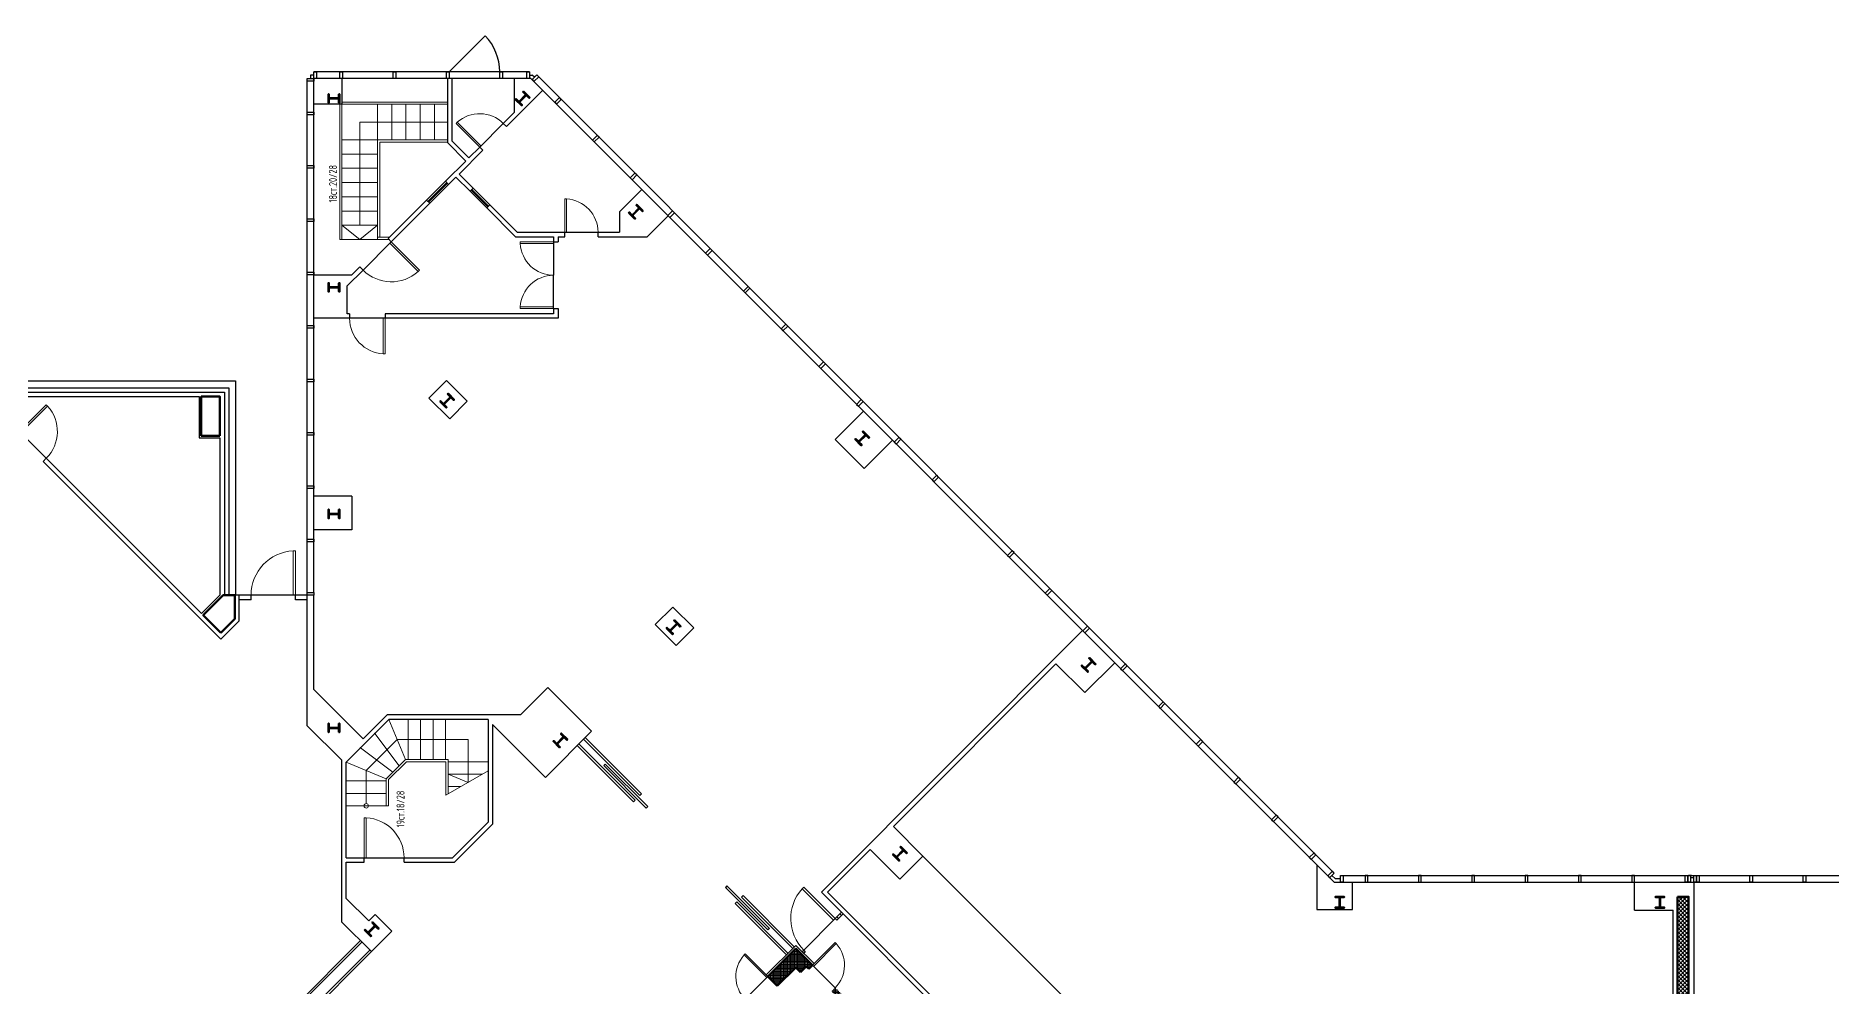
# Model space of a CAD drawing. Header units: inches. Extents: x 44 to 12324, y 8 to 5939.
# Drawn here: x 2120 to 6157, y 3804 to 5939 of the extents above; entities that cross this region are included whole.
import ezdxf

# ---------------------------------------------------------------- set-up
doc = ezdxf.new("R2010")
doc.units = ezdxf.units.IN
doc.header["$MEASUREMENT"] = 0
for name, color, linetype, lineweight in [('0Constr', 2, 'Continuous', 53), ('0Gipskarton', 93, 'Continuous', 30), ('0Hatch', 8, 'Continuous', 18), ('0Izgl', 4, 'Continuous', 20), ('0Raz', 1, 'Continuous', 25), ('0Vitrini', 122, 'Continuous', 25), ('0Vrati', 221, 'Continuous', 18), ('DOOR', 4, 'Continuous', 18), ('DOOR-HIDE', 1, 'Continuous', 25)]:
    doc.layers.add(name, color=color, linetype=linetype, lineweight=lineweight)
doc.layers.add('0Text', color=120, linetype='Continuous')
doc.styles.add('simplex', font='simplex.shx', dxfattribs={"width": 0.7})

# ---------------------------------------------------------------- blocks, each defined once
blk = doc.blocks.new('T1')
blk.add_lwpolyline([(0.6, 15.5), (0.6, -15.5, 0.414214), (3.3, -18.1), (15.5, -18.1), (15.5, -20), (-15.5, -20), (-15.5, -18.1), (-3.3, -18.1, 0.414214), (-0.6, -15.5), (-0.6, 15.5, 0.414214), (-3.3, 18.1), (-15.5, 18.1), (-15.5, 20), (15.5, 20), (15.5, 18.1), (3.3, 18.1, 0.414214)], format="xyb", close=True)
blk = doc.blocks.new('dl')
at = {"layer": 'DOOR', "color": 33}
for p, q in [((-0.05, 1), (-0.05, 0)), ((-0.05, 1), (0, 1)), ((0, 1), (0, 0)), ((0, 0), (-0.05, 0))]:
    blk.add_line(p, q, dxfattribs=at)
at = {"layer": 'DOOR'}
blk.add_arc((0.002, -0.001), 1.002, 92.9928, 179.9448, dxfattribs=at)
at = {"layer": 'DOOR-HIDE'}
blk.add_line((0, 0), (-1, 0), dxfattribs=at)

msp = doc.modelspace()

# ---------------------------------------------------------------- hatches: boundary and pattern name
at = {"layer": '0Hatch'}
h = msp.add_hatch(dxfattribs=at)
h.set_pattern_fill('ANSI37', color=0, scale=2, style=0)
h.set_pattern_definition([(45, (-6523.9, 5297.509), (-4.490128, 4.490128), []), (135, (-6523.9, 5297.509), (-4.490128, -4.490128), [])])
h.paths.add_polyline_path([(5812, 2419.8), (5837, 2419.8), (5837, 2584.3), (5812, 2584.3), (5812, 2574.3)])
h.paths.add_polyline_path([(5812, 2855.3), (5837, 2855.3), (5837, 3044.8), (5812, 3044.8)])
h.paths.add_polyline_path([(5837, 4004.8), (5812, 4004.8), (5812, 3379.8), (5837, 3379.8)])
h = msp.add_hatch(dxfattribs=at)
h.set_pattern_fill('ANSI37', color=0, angle=45, style=0)
h.set_pattern_definition([(90, (-6523.9, 5297.509), (-3.175, 7e-16), []), (180, (-6523.9, 5297.509), (-7e-16, -3.175), [])])
h.paths.add_polyline_path([(4000.4, 3041.5), (4021.6, 3020.2), (4119.2, 3117.8), (4098, 3139)])
h.paths.add_polyline_path([(3912, 3459.4), (3921.2, 3468.6), (3926.9, 3462.9), (3935.3, 3471.4), (3762.1, 3644.6), (3753.6, 3636.1), (3759.3, 3630.5), (3750.1, 3621.3)], flags=17)
h.paths.add_polyline_path([(4064, 3611.4), (4076.8, 3624.1), (4082.4, 3618.5), (4090.9, 3626.9), (3917.7, 3800.2), (3909.2, 3791.7), (3914.8, 3786), (3902.1, 3773.3)])
h.paths.add_polyline_path([(3766.3, 3825.6), (3787.6, 3804.4), (3829.3, 3846.1), (3839.9, 3835.5), (3852.6, 3848.3), (3858.3, 3842.6), (3866.8, 3851.1), (3829.3, 3888.6)])
h.paths.add_polyline_path([(3736.7, 3753.5), (3715.4, 3774.7), (3342.8, 3402.1), (3534.4, 3210.5), (3555.6, 3231.7), (3385.2, 3402.1), (3475.7, 3492.6), (3783.3, 3185), (3692.8, 3094.5), (3606.5, 3180.8), (3585.3, 3159.5), (3873.1, 2871.8), (3939.6, 2938.2), (3918.4, 2959.4), (3873.1, 2914.2), (3714, 3073.3), (4076.1, 3435.3), (4063.3, 3448), (4070.1, 3454.8), (4061.6, 3463.2), (4002.5, 3404.2), (3986.3, 3420.5), (3977.8, 3412), (3983.4, 3406.3), (3974.2, 3397.1), (3984.8, 3386.5), (3801, 3202.7), (3493.4, 3510.3), (3677.3, 3694.1), (3687.9, 3683.5), (3697.1, 3692.7), (3702.7, 3687), (3711.2, 3695.5), (3694.9, 3711.8)])
h.paths.add_polyline_path([(4294.2, 3423.6), (4273, 3402.4), (4317.2, 3358.2), (4180, 3221.1), (4201.2, 3199.8), (4359.6, 3358.2)])
h.paths.add_polyline_path([(4202.3, 3473.1), (4223.5, 3494.4), (4141.8, 3576), (4133.3, 3567.5), (4139, 3561.9), (4126.3, 3549.2), (4136.9, 3538.6), (4119.5, 3521.2), (4128, 3512.7), (4134.8, 3519.5), (4147.5, 3506.7), (4158.1, 3517.3)])

# ---------------------------------------------------------------- linework, layer by layer
at = {"layer": '0Constr', "color": 0}
for p, q in [((3766.3, 3825.6), (3829.3, 3888.6)), ((3829.3, 3888.6), (3866.8, 3851.1)), ((3787.6, 3804.4), (3829.3, 3846.1)), ((3829.3, 3846.1), (3839.9, 3835.5)), ((3839.9, 3835.5), (3852.6, 3848.3)), ((3858.3, 3842.6), (3852.6, 3848.3)), ((3858.3, 3842.6), (3866.8, 3851.1)), ((3766.3, 3825.6), (3787.6, 3804.4))]:
    msp.add_line(p, q, dxfattribs=at)
for points in [[(2534, 5040.7), (2492, 5040.7), (2492, 5128.7), (2534, 5128.7)], [(2536.1, 4597.7), (2496.4, 4637.4), (2541.1, 4682.1), (2567.5, 4682.1), (2567.5, 4629.2)], [(5812, 4004.8), (5812, 3379.8), (5837, 3379.8), (5837, 4004.8)]]:
    msp.add_lwpolyline(points, close=True, dxfattribs=at)
at = {"layer": '0Gipskarton', "color": 0}
for p, q in [((2808.5, 5843.5), (2808.5, 5785.5)), ((3045.5, 5843.5), (3045.5, 5699.3)), ((3055.5, 5843.5), (3055.5, 5703.5)), ((3178.3, 5735.4), (3259.9, 5817)), ((3195.5, 5843.5), (3195.5, 5766.8)), ((2808.5, 5785.5), (2745.5, 5785.5)), ((3171.2, 5742.4), (3195.5, 5766.8)), ((3171.2, 5742.4), (3178.3, 5735.4)), ((3045.5, 5699.3), (3086.8, 5658)), ((3055.5, 5703.5), (3093.9, 5665.1)), ((3041.4, 5612.6), (3086.8, 5658)), ((3071.8, 5628.8), (3125.3, 5682.3)), ((3093.9, 5665.1), (3118.2, 5689.4)), ((3118.2, 5689.4), (3125.3, 5682.3)), ((3048.4, 5605.5), (3041.4, 5612.6)), ((3048.4, 5605.5), (3064.7, 5621.8)), ((3064.7, 5621.8), (3048.4, 5605.5)), ((3096.5, 5589.9), (3064.7, 5621.8)), ((3103.6, 5597), (3071.8, 5628.8)), ((3103.6, 5597), (3096.5, 5589.9)), ((3483.2, 5593.7), (3433, 5543.5)), ((2912.5, 5483.7), (2998.9, 5570.1)), ((2919.5, 5476.6), (3006, 5563.1)), ((3006, 5563.1), (2998.9, 5570.1)), ((3141.1, 5559.5), (3134, 5552.5)), ((3198.5, 5487.9), (3134, 5552.5)), ((3202.7, 5497.9), (3141.1, 5559.5)), ((3433, 5543.5), (3433, 5497.9)), ((3541.9, 5535), (3494.8, 5487.9)), ((3202.7, 5497.9), (3309.5, 5497.9)), ((3309.5, 5487.9), (3309.5, 5497.9)), ((3384.5, 5497.9), (3433, 5497.9)), ((3384.5, 5487.9), (3384.5, 5497.9)), ((2919.5, 5476.6), (2912.5, 5483.7)), ((3198.5, 5487.9), (3284.5, 5487.9)), ((3284.5, 5487.9), (3284.5, 5476.4)), ((3284.5, 5476.4), (3294.5, 5476.4)), ((3294.5, 5487.9), (3309.5, 5487.9)), ((3294.5, 5487.9), (3294.5, 5476.4)), ((3384.5, 5487.9), (3494.8, 5487.9)), ((2820.5, 5377.6), (2855.9, 5413)), ((2830.9, 5402.1), (2848.8, 5420)), ((2855.9, 5413), (2848.8, 5420)), ((2745.5, 5402.1), (2830.9, 5402.1)), ((2820.5, 5314.9), (2820.5, 5377.6)), ((2810.5, 5304.9), (2745.5, 5304.9)), ((2825.5, 5304.9), (2810.5, 5304.9)), ((2825.5, 5314.9), (2820.5, 5314.9)), ((2825.5, 5314.9), (2825.5, 5304.9)), ((3284.5, 5314.9), (2905.5, 5314.9)), ((2905.5, 5314.9), (2905.5, 5304.9)), ((3294.5, 5304.9), (2905.5, 5304.9)), ((3284.5, 5326.4), (3284.5, 5314.9)), ((3284.5, 5326.4), (3294.5, 5326.4)), ((3294.5, 5326.4), (3294.5, 5304.9)), ((2080, 5128.7), (2487, 5128.7)), ((2090, 5138.7), (2544, 5138.7)), ((2487, 5128.7), (2487, 5035.7)), ((2544, 5138.7), (2544, 4682.1)), ((3043.7, 5164.9), (3004.1, 5125.3)), ((3043.7, 5164.9), (3090.4, 5118.2)), ((3004.1, 5125.3), (3050.8, 5078.6)), ((3090.4, 5118.2), (3050.8, 5078.6)), ((3981.3, 5095.6), (3917.7, 5032)), ((2487, 5035.7), (2534, 5035.7)), ((2534, 5035.7), (2534, 4682.1)), ((3917.7, 5032), (3982.7, 4966.9)), ((4046.4, 5030.5), (3982.7, 4966.9)), ((2136.6, 4983.1), (2143.6, 4990.1)), ((2536.1, 4583.6), (2136.6, 4983.1)), ((2492.8, 4640.9), (2143.6, 4990.1)), ((2830.5, 4905.1), (2745.5, 4905.1)), ((2830.5, 4905.1), (2830.5, 4829.1)), ((2830.5, 4829.1), (2745.5, 4829.1)), ((2492.8, 4640.9), (2534, 4682.1)), ((2577.5, 4682.1), (2544, 4682.1)), ((2577.5, 4625), (2577.5, 4682.1)), ((2730.5, 4389.1), (2730.5, 4682.1)), ((2745.5, 4470.2), (2745.5, 4682.1)), ((3552.8, 4655.8), (3513.2, 4616.2)), ((3552.8, 4655.8), (3599.5, 4609.1)), ((2536.1, 4583.6), (2577.5, 4625)), ((3513.2, 4616.2), (3559.9, 4569.5)), ((3599.5, 4609.1), (3559.9, 4569.5)), ((4474.2, 4602.7), (3886.6, 4015.1)), ((4414.1, 4528.5), (4048.5, 4162.9)), ((4479.1, 4463.4), (4414.1, 4528.5)), ((4546.3, 4530.6), (4479.1, 4463.4)), ((2745.5, 4470.2), (2856.3, 4359.5)), ((3209.9, 4413.2), (3271.4, 4474.8)), ((3271.4, 4474.8), (3369.7, 4376.5)), ((2914.2, 4403.2), (2818.2, 4307.3)), ((2910, 4413.2), (2856.3, 4359.5)), ((3209.9, 4413.2), (2910, 4413.2)), ((3137.4, 4403.2), (3137.4, 4172.4)), ((2808.2, 4311.4), (2730.5, 4389.1)), ((3266.1, 4272.9), (3147.4, 4391.7)), ((3147.4, 4391.7), (3147.4, 4168.2)), ((3369.7, 4376.5), (3266.1, 4272.9)), ((2808.2, 3948), (2808.2, 4311.4)), ((2818.2, 4092.3), (2818.2, 4307.3)), ((3137.4, 4172.4), (3057.3, 4092.3)), ((3147.4, 4168.2), (3061.4, 4082.3)), ((4115.1, 4096.3), (4048.5, 4162.9)), ((2818.2, 4092.3), (2858.2, 4092.3)), ((2818.2, 4001), (2818.2, 4082.3)), ((2818.2, 4082.3), (2858.2, 4082.3)), ((2858.2, 4082.3), (2858.2, 4092.3)), ((2948.2, 4092.3), (3057.3, 4092.3)), ((2948.2, 4082.3), (2948.2, 4092.3)), ((2948.2, 4082.3), (3061.4, 4082.3)), ((3996.2, 4110.6), (3900.7, 4015.1)), ((4062.8, 4044), (3996.2, 4110.6)), ((4062.8, 4044), (4115.1, 4096.3)), ((5001, 4076), (5001, 3975.9)), ((5081, 3975.9), (5081, 4037.3)), ((5715.5, 3974.8), (5715.5, 4037.3)), ((5849, 4037.3), (5849, 3445.3)), ((2868.7, 3950.5), (2818.2, 4001)), ((4350.6, 3551.1), (3886.6, 4015.1)), ((4350.6, 3565.3), (3900.7, 4015.1)), ((2882.9, 3964.6), (2868.7, 3950.5)), ((2920.3, 3927.2), (2882.9, 3964.6)), ((5001, 3975.9), (5081, 3975.9)), ((5715.5, 3974.8), (5802, 3974.8)), ((5802, 3413.3), (5802, 3974.8)), ((2874.7, 3881.5), (2808.2, 3948)), ((2874.7, 3881.5), (2920.3, 3927.2)), ((3762.8, 3829.2), (3829.3, 3895.6)), ((3829.3, 3895.6), (3870.3, 3854.6)), ((3866.8, 3851.1), (3870.3, 3854.6)), ((3766.3, 3825.6), (3762.8, 3829.2))]:
    msp.add_line(p, q, dxfattribs=at)
msp.add_lwpolyline([(3137.4, 4403.2), (2914.2, 4403.2), (2818.2, 4307.3)], dxfattribs=at)
for p in [(2882.2, 4371.3), (2850.2, 4339.3)]:
    msp.add_point(p, dxfattribs=at)
at = {"layer": '0Izgl', "color": 0}
for p, q in [((3055.5, 5763.5), (3055.5, 5843.5)), ((2803.5, 5785.6), (2803.5, 5481.6)), ((3045.5, 5790.6), (2808.5, 5790.6)), ((2808.5, 5785.6), (2808.5, 5481.6)), ((3045.5, 5785.6), (2808.5, 5785.6)), ((2888.5, 5481.6), (2888.5, 5785.6)), ((2920.5, 5705.6), (2920.5, 5785.6)), ((2952.5, 5705.6), (2952.5, 5785.6)), ((2984.5, 5705.6), (2984.5, 5785.6)), ((3016.5, 5705.6), (3016.5, 5785.6)), ((3045.5, 5745.6), (2848.5, 5745.6)), ((2848.5, 5745.6), (2848.5, 5513.6)), ((2808.5, 5705.6), (3045.5, 5705.6)), ((2893.5, 5486.6), (2893.5, 5700.6)), ((2893.5, 5700.6), (3045.5, 5700.6)), ((2808.5, 5673.6), (2888.5, 5673.6)), ((2808.5, 5641.6), (2888.5, 5641.6)), ((2998.9, 5570.1), (3041.4, 5612.6)), ((2808.5, 5609.6), (2888.5, 5609.6)), ((2808.5, 5577.6), (2888.5, 5577.6)), ((3006, 5563.1), (3048.4, 5605.5)), ((3096.5, 5589.9), (3134, 5552.5)), ((3103.6, 5597), (3141.1, 5559.5)), ((2808.5, 5545.6), (2888.5, 5545.6)), ((2808.5, 5513.6), (2888.5, 5513.6)), ((2848.5, 5481.6), (2808.5, 5513.6)), ((2848.5, 5481.6), (2888.5, 5513.6)), ((2808.5, 5481.6), (2803.5, 5481.6)), ((2808.5, 5481.6), (2888.5, 5481.6)), ((2888.5, 5486.6), (2915.4, 5486.6)), ((2888.5, 5481.6), (2914.5, 5481.6)), ((2951.5, 4313.2), (2914.2, 4403.2)), ((2957.4, 4313.2), (2957.4, 4403.2)), ((2985.4, 4313.2), (2985.4, 4403.2)), ((3013.4, 4313.2), (3013.4, 4403.2)), ((3041.4, 4313.2), (3041.4, 4403.2)), ((2937, 4298.8), (2882.2, 4371.3)), ((2922.6, 4284.4), (2850.2, 4339.3)), ((2908.2, 4270), (2818.2, 4307.3)), ((3137.4, 4287.8), (3042.4, 4233)), ((3047.4, 4308.2), (3137.4, 4308.2)), ((3047.4, 4280.2), (3124.3, 4280.2)), ((3092.4, 4261.8), (3047.4, 4280.2)), ((2908.2, 4265), (2818.2, 4265)), ((3047.4, 4252.2), (3075.8, 4252.2)), ((2908.2, 4237), (2818.2, 4237)), ((2908.2, 4209), (2818.2, 4209)), ((2913.2, 4209), (2908.2, 4209)), ((4115.1, 4096.3), (4498.3, 3713.1))]:
    msp.add_line(p, q, dxfattribs=at)
for points in [[(2863.2, 4214), (2863.2, 4288.6), (2932.8, 4358.2), (3092.4, 4358.2), (3092.4, 4261.8)], [(3047.4, 4235.9), (3047.4, 4313.2), (2951.5, 4313.2), (2908.2, 4270), (2908.2, 4209)], [(3042.4, 4233), (3042.4, 4308.2), (2953.5, 4308.2), (2913.2, 4267.9), (2913.2, 4209)]]:
    msp.add_lwpolyline(points, dxfattribs=at)
msp.add_circle((2863.2, 4209), 5, dxfattribs=at)
for p in [(2922.6, 4284.4), (2937, 4298.8)]:
    msp.add_point(p, dxfattribs=at)
at = {"layer": '0Raz', "color": 0}
for p, q in [((2094.1, 5148.7), (2554, 5148.7)), ((2100.4, 5163.7), (2569, 5163.7)), ((2554, 5148.7), (2554, 4682.1)), ((2569, 5163.7), (2569, 4682.1))]:
    msp.add_line(p, q, dxfattribs=at)
at = {"layer": '0Vitrini', "color": 0}
for p, q in [((3049.6, 5858.5), (3130.2, 5939.1)), ((3230.6, 5858.5), (2745.5, 5858.5)), ((2730.5, 4688.1), (2730.5, 5843.5)), ((2745.5, 5851), (2738, 5851)), ((2738, 5851), (2738, 5843.5)), ((3233.4, 5843.5), (2745.5, 5843.5)), ((2745.5, 4688.1), (2745.5, 5843.5)), ((3230.6, 5851), (3236.6, 5851)), ((3233.4, 5843.5), (5039.6, 4037.3)), ((3241.3, 5846.2), (3236.6, 5851)), ((3246.6, 5851.5), (5040.2, 4058)), ((3001.8, 5567.3), (3044.2, 5609.7)), ((3003.2, 5565.9), (3045.6, 5608.3)), ((3099.3, 5592.8), (3136.8, 5555.3)), ((3100.8, 5594.2), (3138.2, 5556.7)), ((2604, 4682.1), (2577.5, 4682.1)), ((2604, 4672.1), (2577.5, 4672.1)), ((2604, 4672.1), (2604, 4682.1)), ((2730.5, 4682.1), (2704, 4682.1)), ((2704, 4672.1), (2704, 4682.1)), ((2730.5, 4672.1), (2704, 4672.1)), ((3355.5, 4362.3), (3482.1, 4235.8)), ((3337.8, 4344.7), (3464.4, 4218.1)), ((3341.4, 4348.2), (3467.9, 4221.6)), ((3352, 4358.8), (3478.6, 4232.2)), ((3400.8, 4302.9), (3397.2, 4299.4)), ((3397.2, 4299.4), (3492.7, 4203.9)), ((3400.8, 4302.9), (3496.2, 4207.5)), ((3464.4, 4218.1), (3467.9, 4221.6)), ((3478.6, 4232.2), (3482.1, 4235.8)), ((3492.7, 4203.9), (3496.2, 4207.5)), ((5039.6, 4037.3), (8411.5, 4037.3)), ((5053.8, 4052.3), (8401.5, 4052.3)), ((5843.5, 4052.3), (5836.5, 4052.3)), ((5848.5, 4047.3), (5841.5, 4047.3)), ((3674.4, 4029.3), (3670.9, 4025.8)), ((3670.9, 4025.8), (3766.3, 3930.3)), ((3674.4, 4029.3), (3769.9, 3933.8)), ((3710.5, 4007.4), (3707, 4003.8)), ((3707, 4003.8), (3822.2, 3888.6)), ((3710.5, 4007.4), (3825.7, 3892.1)), ((3696.3, 3993.2), (3692.8, 3989.7)), ((3692.8, 3989.7), (3808.1, 3874.4)), ((3696.3, 3993.2), (3811.6, 3878)), ((3928.3, 3966.3), (3921.4, 3959.4)), ((3931.9, 3962.7), (3925, 3955.8)), ((3769.9, 3933.8), (3766.3, 3930.3)), ((2849.9, 3906.2), (2702.2, 3758.5)), ((2853.5, 3902.7), (2705.7, 3754.9)), ((2871.2, 3885), (2723.4, 3737.3)), ((2874.7, 3881.5), (2726.9, 3733.7))]:
    msp.add_line(p, q, dxfattribs=at)
for points in [[(2745.5, 5843.5), (2745.5, 5858.5), (2751.5, 5858.5), (2751.5, 5843.5)], [(2803.6, 5843.5), (2803.6, 5858.5), (2809.6, 5858.5), (2809.6, 5843.5)], [(2923.6, 5843.5), (2923.6, 5858.5), (2929.6, 5858.5), (2929.6, 5843.5)], [(3043.6, 5843.5), (3043.6, 5858.5), (3049.6, 5858.5), (3049.6, 5843.5)], [(3163.6, 5843.5), (3163.6, 5858.5), (3169.6, 5858.5), (3169.6, 5843.5)], [(3224.6, 5843.5), (3224.6, 5858.5), (3230.6, 5858.5), (3230.6, 5843.5)], [(2730.5, 5843.5), (2745.5, 5843.5), (2745.5, 5837.5), (2730.5, 5837.5)], [(3240.3, 5836.7), (3250.9, 5847.3), (3246.6, 5851.5), (3236, 5840.9)], [(3291.2, 5785.7), (3301.8, 5796.3), (3297.5, 5800.6), (3286.9, 5790)], [(2730.5, 5768.1), (2745.5, 5768.1), (2745.5, 5762.1), (2730.5, 5762.1)], [(3376, 5700.9), (3386.6, 5711.5), (3382.4, 5715.7), (3371.8, 5705.1)], [(2730.5, 5648.1), (2745.5, 5648.1), (2745.5, 5642.1), (2730.5, 5642.1)], [(3460.9, 5616), (3471.5, 5626.6), (3467.2, 5630.9), (3456.6, 5620.3)], [(3545.7, 5531.2), (3556.3, 5541.8), (3552.1, 5546), (3541.5, 5535.4)], [(2730.5, 5528.1), (2745.5, 5528.1), (2745.5, 5522.1), (2730.5, 5522.1)], [(3630.6, 5446.3), (3641.2, 5456.9), (3636.9, 5461.2), (3626.3, 5450.6)], [(2730.5, 5408.1), (2745.5, 5408.1), (2745.5, 5402.1), (2730.5, 5402.1)], [(3715.4, 5361.5), (3726, 5372.1), (3721.8, 5376.3), (3711.2, 5365.7)], [(3800.3, 5276.6), (3810.9, 5287.2), (3806.7, 5291.5), (3796, 5280.9)], [(2730.5, 5288.1), (2745.5, 5288.1), (2745.5, 5282.1), (2730.5, 5282.1)], [(2730.5, 5168.1), (2745.5, 5168.1), (2745.5, 5162.1), (2730.5, 5162.1)], [(3885.1, 5191.8), (3895.7, 5202.4), (3891.5, 5206.6), (3880.9, 5196)], [(3970, 5106.9), (3980.6, 5117.5), (3976.4, 5121.8), (3965.8, 5111.2)], [(2730.5, 5048.1), (2745.5, 5048.1), (2745.5, 5042.1), (2730.5, 5042.1)], [(4054.8, 5022.1), (4065.5, 5032.7), (4061.2, 5036.9), (4050.6, 5026.3)], [(2730.5, 4928.1), (2745.5, 4928.1), (2745.5, 4922.1), (2730.5, 4922.1)], [(4139.7, 4937.2), (4150.3, 4947.8), (4146.1, 4952.1), (4135.5, 4941.5)], [(2730.5, 4808.1), (2745.5, 4808.1), (2745.5, 4802.1), (2730.5, 4802.1)], [(4309.4, 4767.5), (4320, 4778.1), (4315.8, 4782.4), (4305.2, 4771.7)], [(2730.5, 4688.1), (2745.5, 4688.1), (2745.5, 4682.1), (2730.5, 4682.1)], [(4394.3, 4682.7), (4404.9, 4693.3), (4400.6, 4697.5), (4390, 4686.9)], [(4479.1, 4597.8), (4489.7, 4608.4), (4485.5, 4612.6), (4474.9, 4602)], [(4564, 4512.9), (4574.6, 4523.6), (4570.3, 4527.8), (4559.7, 4517.2)], [(4648.8, 4428.1), (4659.4, 4438.7), (4655.2, 4442.9), (4644.6, 4432.3)], [(4733.7, 4343.2), (4744.3, 4353.8), (4740, 4358.1), (4729.4, 4347.5)], [(4818.5, 4258.4), (4829.1, 4269), (4824.9, 4273.2), (4814.3, 4262.6)], [(4903.4, 4173.5), (4914, 4184.1), (4909.7, 4188.4), (4899.1, 4177.8)], [(4988.2, 4088.7), (4998.8, 4099.3), (4994.6, 4103.5), (4984, 4092.9)], [(5029.6, 4047.3), (5040.2, 4058), (5035.9, 4062.2), (5025.3, 4051.6)], [(5053.8, 4037.3), (5053.8, 4052.3), (5059.8, 4052.3), (5059.8, 4037.3)], [(5109.5, 4052.3), (5109.5, 4037.3), (5115.5, 4037.3), (5115.5, 4052.3)], [(5229.5, 4052.3), (5229.5, 4037.3), (5235.5, 4037.3), (5235.5, 4052.3)], [(5349.5, 4052.3), (5349.5, 4037.3), (5355.5, 4037.3), (5355.5, 4052.3)], [(5469.5, 4052.3), (5469.5, 4037.3), (5475.5, 4037.3), (5475.5, 4052.3)], [(5589.5, 4052.3), (5589.5, 4037.3), (5595.5, 4037.3), (5595.5, 4052.3)], [(5709.5, 4052.3), (5709.5, 4037.3), (5715.5, 4037.3), (5715.5, 4052.3)], [(5835.5, 4052.3), (5835.5, 4037.3), (5829.5, 4037.3), (5829.5, 4052.3)], [(5841.5, 4052.3), (5841.5, 4037.3), (5835.5, 4037.3), (5835.5, 4052.3)], [(5854.5, 4052.3), (5854.5, 4037.3), (5848.5, 4037.3), (5848.5, 4052.3)], [(5860.5, 4052.3), (5860.5, 4037.3), (5854.5, 4037.3), (5854.5, 4052.3)], [(5980.5, 4052.3), (5980.5, 4037.3), (5974.5, 4037.3), (5974.5, 4052.3)], [(6100.5, 4052.3), (6100.5, 4037.3), (6094.5, 4037.3), (6094.5, 4052.3)], [(3925, 3955.8), (3921.4, 3952.3), (3917.9, 3955.8), (3921.4, 3959.4)], [(3935.4, 3966.3), (3931.9, 3962.7), (3928.3, 3966.3), (3931.9, 3969.8)], [(3850.5, 3881.5), (3847, 3878), (3843.4, 3881.5), (3847, 3885)]]:
    msp.add_lwpolyline(points, close=True, dxfattribs=at)
msp.add_lwpolyline([(5053.8, 4044.8), (5042.7, 4044.8), (5034.9, 4052.6)], dxfattribs=at)
msp.add_arc((3049.6, 5858.5), 114, 0, 45, dxfattribs=at)

# ---------------------------------------------------------------- block references
at = {"layer": '0Constr', "color": 0, "zscale": 0.625}
for p, xscale, yscale, rotation in [((3214.8, 5798.5), -0.624999999999784, 0.6249999999997833, 134.9999999999999), ((2790.5, 5798.5), -0.625, 0.625, 90), ((3469.4, 5543.9), -0.624999999999784, 0.6249999999997726, 134.9999999999999), ((2790.5, 5374.2), -0.625, 0.625, 90), ((3045.1, 5119.6), -0.624999999999784, 0.6249999999997726, 134.9999999999999), ((3978.5, 5034.8), -0.624999999999784, 0.6249999999997726, 134.9999999999999), ((2790.5, 4865.1), -0.625, 0.625, 90), ((3554.2, 4610.5), -0.624999999999784, 0.6249999999997726, 134.9999999999999), ((4487.6, 4525.7), -0.624999999999784, 0.6249999999997726, 134.9999999999999), ((2790.5, 4384.3), -0.625, 0.625, 90), ((3299.7, 4356), -0.624999999999784, 0.625, 134.9999999999999), ((4063.3, 4101.4), -0.624999999999784, 0.6249999999997726, 134.9999999999999), ((5052.5, 3992.3), -0.625, 0.625, 180), ((5772.5, 3992.3), -0.625, 0.625, 180), ((2875.4, 3931.7), -0.624999999999784, 0.625, 134.9999999999999)]:
    msp.add_blockref('T1', p, dxfattribs=dict(at, xscale=xscale, yscale=yscale, rotation=rotation))
at = {"layer": '0Gipskarton', "color": 0}
for p, xscale, yscale, zscale, rotation in [((3118.2, 5689.4), -75.00000000000043, 75, 75.00000000000072, 44.99999999999169), ((2919.5, 5476.6), -89.99999999999783, 89.99999999999818, 89.99999999999787, 224.999999999993), ((3284.5, 5476.4), 75.00000000027285, 75.00000000027285, 75.00000000027285, 90), ((3284.5, 5326.4), -75.00000000027285, 75.00000000027285, 75.00000000027285, 90), ((2905.5, 5304.9), -80, 80, 80, 180), ((2083.5, 5050.2), -84.99999999999702, 84.99999999999818, 84.99999999999795, 315.0000000000091), ((3917.7, 3955.7), 100.0000000000008, 100, 100.0000000000005, 45.00000000000626)]:
    msp.add_blockref('dl', p, dxfattribs=dict(at, xscale=xscale, yscale=yscale, zscale=zscale, rotation=rotation))
for p, xscale, yscale, zscale in [((3309.5, 5497.9), -74.99999999999818, 74.99999999999818, 74.99999999999818), ((2858.2, 4092.3), -90, 90, 90)]:
    msp.add_blockref('dl', p, dxfattribs=dict(at, xscale=xscale, yscale=yscale, zscale=zscale))
at = {"layer": '0Vitrini', "color": 0, "xscale": 100, "yscale": 100, "zscale": 100}
msp.add_blockref('dl', (2704, 4682.1), dxfattribs=at)
at = {"layer": '0Vrati', "color": 0, "yscale": 72.00000000002547, "zscale": 72.00000000002568}
for p, xscale, rotation in [((3766.3, 3825.6), 72.00000000002503, 45.00000000000204), ((3866.8, 3851.1), -72.00000000002503, 314.999999999998)]:
    msp.add_blockref('dl', p, dxfattribs=dict(at, xscale=xscale, rotation=rotation))

# ---------------------------------------------------------------- texts
at = {"layer": '0Text', "color": 0, "style": 'simplex', "width": 0.7}
for s, p in [('18ст.20/28', (2797.2, 5564.9)), ('19ст.18/28', (2949.2, 4160.7))]:
    msp.add_text(s, height=18, rotation=90, dxfattribs=at).set_placement(p)

doc.saveas('drawing.dxf')
